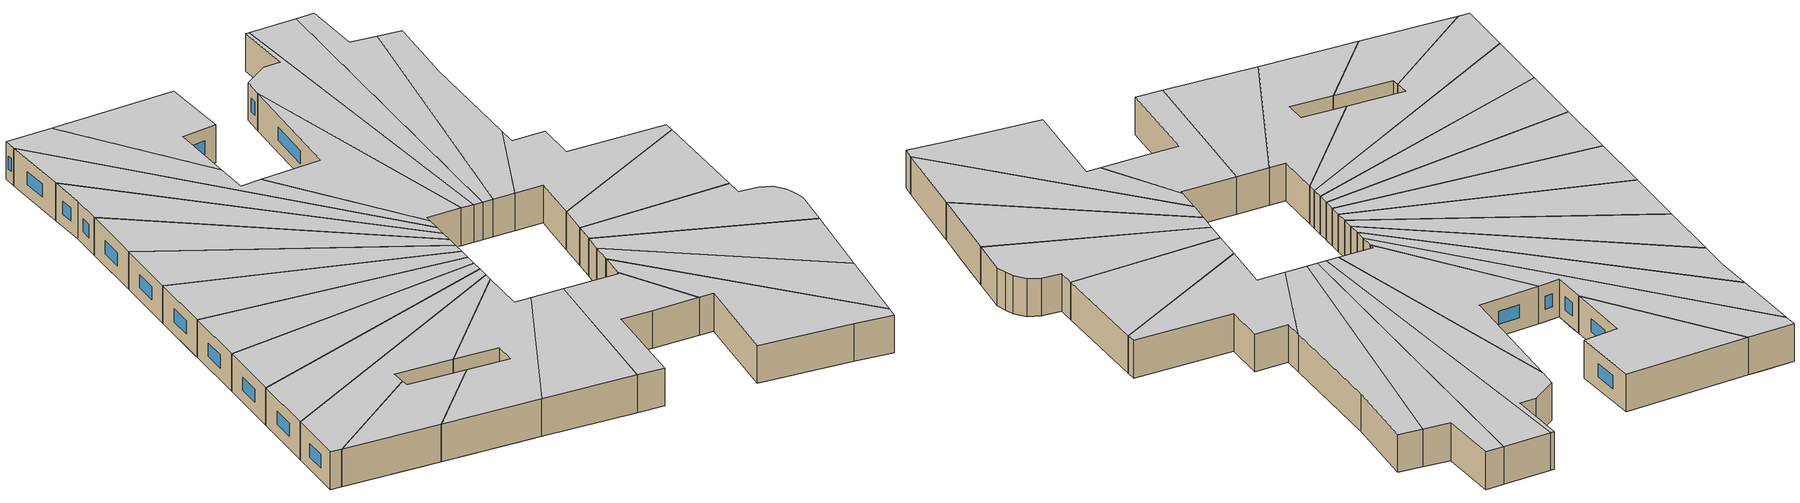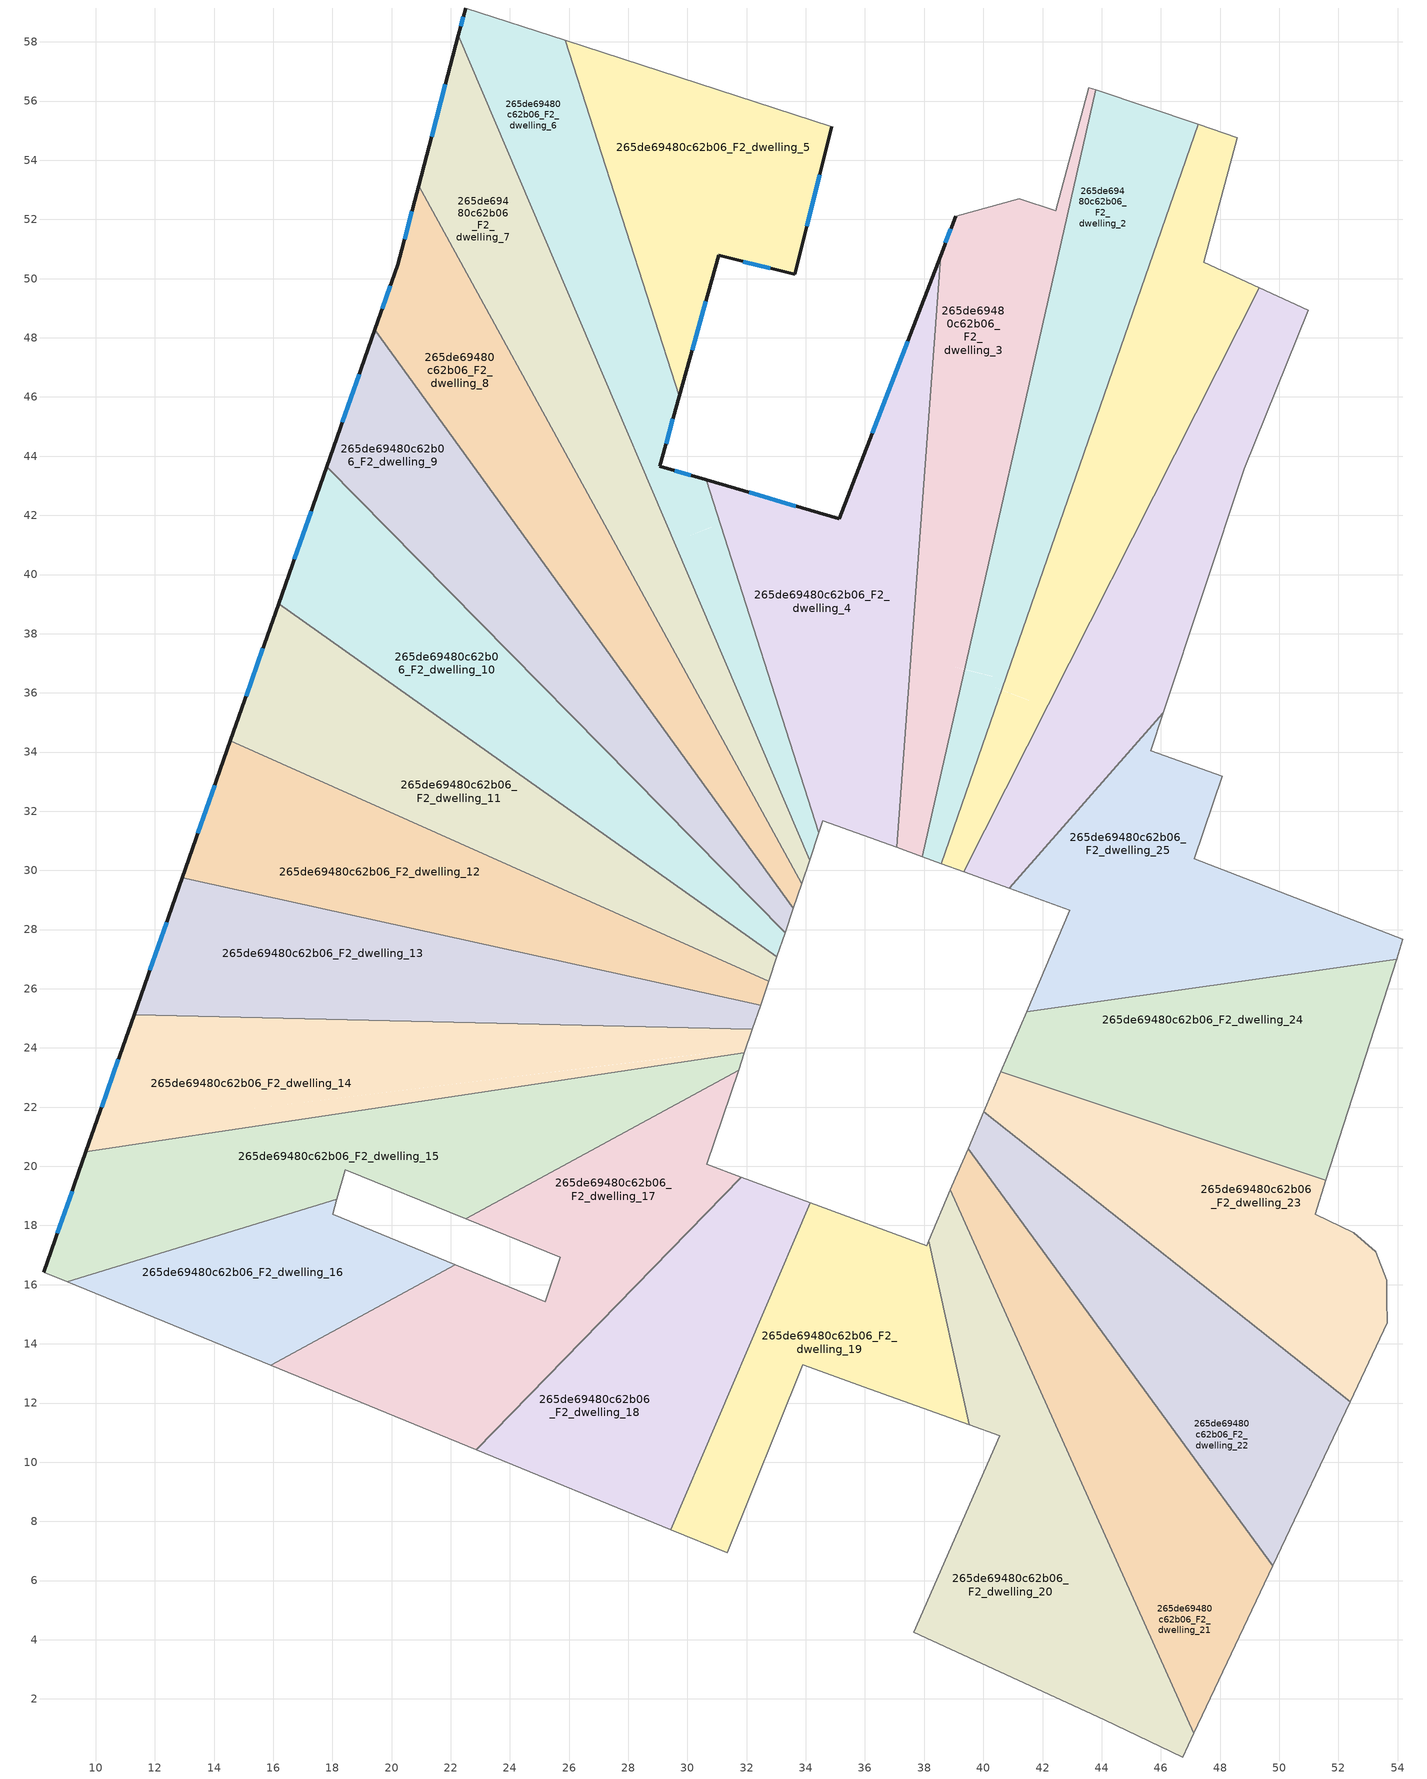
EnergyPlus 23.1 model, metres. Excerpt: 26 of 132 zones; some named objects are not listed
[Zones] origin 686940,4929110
265de69480c62b06_F2_dwelling_0
 floor outside (EU_floor_Construction): 50.97,48.92 48.82,43.58 48.89,43.76 z6
 floor to 265de69480c62b06_F1_dwelling_0 (EU_floor_Construction): 50.97,48.92 48.89,43.76 40.99,31.41 40.27,31.79 49.32,49.68 z6
 floor to 265de69480c62b06_F1_dwelling_26 (EU_floor_Construction): 48.89,43.76 48.82,43.58 46.09,35.33 40.87,29.39 39.34,29.95 40.27,31.79 40.99,31.41 z6
 wall adiabatic (EU_wall_Construction): 39.34,29.95 40.87,29.39 / 46.09,35.33 48.82,43.58 50.97,48.92 49.32,49.68 z6:9
 wall to 265de69480c62b06_F2_dwelling_1 (EU_wall_Construction): 49.32,49.68 39.34,29.95 z6:9
 wall to 265de69480c62b06_F2_dwelling_25 (EU_wall_Construction): 40.87,29.39 46.09,35.33 z6:9
 ceiling to 265de69480c62b06_F3_dwelling_0 (EU_floor_Construction): 46.09,35.33 48.82,43.58 50.97,48.92 49.32,49.68 39.34,29.95 40.87,29.39 z9
265de69480c62b06_F2_dwelling_1
 floor to 265de69480c62b06_F1_dwelling_1 (EU_floor_Construction): 48.58,54.77 47.45,50.55 47.99,50.3 41.56,35.75 40.62,36.1 47.27,55.21 z6
 floor to 265de69480c62b06_F1_dwelling_0 (EU_floor_Construction): 49.32,49.68 40.27,31.79 39.9,31.99 47.99,50.3 z6
 floor to 265de69480c62b06_F1_dwelling_3 (EU_floor_Construction): 41.56,35.74 39.04,30.06 38.58,30.23 40.62,36.1 z6
 floor to 265de69480c62b06_F1_dwelling_26 (EU_floor_Construction): 40.27,31.79 39.34,29.95 39.04,30.06 39.9,31.99 z6
 wall adiabatic (EU_wall_Construction): 49.32,49.68 47.45,50.55 48.58,54.77 47.27,55.21 / 38.58,30.23 39.34,29.95 z6:9
 wall to 265de69480c62b06_F2_dwelling_2 (EU_wall_Construction): 47.27,55.21 38.58,30.23 z6:9
 ceiling to 265de69480c62b06_F3_dwelling_1 (EU_floor_Construction): 39.34,29.95 49.32,49.68 47.45,50.55 48.58,54.77 47.27,55.21 38.58,30.23 z9
265de69480c62b06_F2_dwelling_10
 floor to 265de69480c62b06_F1_dwelling_10 (EU_floor_Construction): 17.8,43.6 33.3,27.89 33.03,27.1 16.23,39.14 z6
 floor to 265de69480c62b06_F1_dwelling_11 (EU_floor_Construction): 33.03,27.1 33.02,27.08 16.18,39.01 16.23,39.14 z6
 floor to 265de69480c62b06_F1_dwelling_9 (EU_floor_Construction): 17.81,43.64 33.3,27.89 17.8,43.6 z6
 wall outside (EU_wall_Construction): 17.81,43.64 16.18,39.01 z6:9
 wall adiabatic (EU_wall_Construction): 33.02,27.08 33.3,27.89 z6:9
 wall to 265de69480c62b06_F2_dwelling_11 (EU_wall_Construction): 16.18,39.01 33.02,27.08 z6:9
 wall to 265de69480c62b06_F2_dwelling_9 (EU_wall_Construction): 33.3,27.89 17.81,43.64 z6:9
 window (EU_Window_Construction): 17.28,42.14 16.71,40.52 z6.98:8.02
 ceiling to 265de69480c62b06_F3_dwelling_10 (EU_floor_Construction): 33.02,27.08 33.3,27.89 17.81,43.64 16.18,39.01 z9
265de69480c62b06_F2_dwelling_11
 floor to 265de69480c62b06_F1_dwelling_11 (EU_floor_Construction): 33.02,27.08 32.76,26.31 14.66,34.68 16.18,39.01 z6
 floor to 265de69480c62b06_F1_dwelling_12 (EU_floor_Construction): 32.76,26.31 32.74,26.26 14.55,34.38 14.66,34.68 z6
 wall outside (EU_wall_Construction): 16.18,39.01 14.55,34.38 z6:9
 wall adiabatic (EU_wall_Construction): 32.74,26.26 33.02,27.08 z6:9
 wall to 265de69480c62b06_F2_dwelling_12 (EU_wall_Construction): 14.55,34.38 32.74,26.26 z6:9
 window (EU_Window_Construction): 15.65,37.5 15.08,35.89 z6.98:8.02
 ceiling to 265de69480c62b06_F3_dwelling_11 (EU_floor_Construction): 32.74,26.26 33.02,27.08 16.18,39.01 14.55,34.38 z9
265de69480c62b06_F2_dwelling_12
 floor to 265de69480c62b06_F1_dwelling_12 (EU_floor_Construction): 32.74,26.26 32.5,25.53 13.09,30.22 14.55,34.38 z6
 floor to 265de69480c62b06_F1_dwelling_13 (EU_floor_Construction): 32.5,25.53 32.47,25.45 12.93,29.75 13.09,30.22 z6
 wall outside (EU_wall_Construction): 14.55,34.38 12.93,29.75 z6:9
 wall adiabatic (EU_wall_Construction): 32.47,25.45 32.74,26.26 z6:9
 wall to 265de69480c62b06_F2_dwelling_13 (EU_wall_Construction): 12.93,29.75 32.47,25.45 z6:9
 window (EU_Window_Construction): 14.02,32.87 13.46,31.25 z6.98:8.02
 ceiling to 265de69480c62b06_F3_dwelling_12 (EU_floor_Construction): 32.47,25.45 32.74,26.26 14.55,34.38 12.93,29.75 z9
265de69480c62b06_F2_dwelling_13
 floor to 265de69480c62b06_F1_dwelling_13 (EU_floor_Construction): 32.47,25.45 32.2,24.64 29.78,24.69 29.77,24.87 11.53,25.76 12.93,29.75 z6
 floor to 265de69480c62b06_F1_dwelling_14 (EU_floor_Construction): 29.77,24.87 29.78,24.69 11.3,25.12 11.53,25.76 z6
 wall outside (EU_wall_Construction): 12.93,29.75 11.3,25.12 z6:9
 wall adiabatic (EU_wall_Construction): 32.2,24.64 32.47,25.45 z6:9
 wall to 265de69480c62b06_F2_dwelling_14 (EU_wall_Construction): 11.3,25.12 32.2,24.64 z6:9
 window (EU_Window_Construction): 12.4,28.24 11.83,26.62 z6.98:8.02
 ceiling to 265de69480c62b06_F3_dwelling_13 (EU_floor_Construction): 32.2,24.64 32.47,25.45 12.93,29.75 11.3,25.12 z9
265de69480c62b06_F2_dwelling_14
 floor to 265de69480c62b06_F1_dwelling_13 (EU_floor_Construction): 32.2,24.64 31.97,23.97 29.81,23.71 29.78,24.69 z6
 floor to 265de69480c62b06_F1_dwelling_15 (EU_floor_Construction): 31.97,23.97 31.92,23.83 9.67,20.49 9.96,21.3 z6
 floor adiabatic (EU_floor_Construction): 29.78,24.69 29.81,23.71 9.96,21.3 9.67,20.49 11.3,25.12 z6
 wall outside (EU_wall_Construction): 11.3,25.12 9.67,20.49 z6:9
 wall adiabatic (EU_wall_Construction): 31.92,23.83 32.2,24.64 z6:9
 wall to 265de69480c62b06_F2_dwelling_15 (EU_wall_Construction): 9.67,20.49 31.92,23.83 z6:9
 window (EU_Window_Construction): 10.77,23.61 10.2,21.99 z6.98:8.02
 ceiling to 265de69480c62b06_F3_dwelling_14 (EU_floor_Construction): 31.92,23.83 32.2,24.64 11.3,25.12 9.67,20.49 z9
265de69480c62b06_F2_dwelling_15
 floor to 265de69480c62b06_F1_dwelling_15 (EU_floor_Construction): 31.92,23.83 31.73,23.25 22.51,18.23 18.44,19.89 18.35,19.56 8.39,16.84 9.67,20.49 z6
 floor to 265de69480c62b06_F1_dwelling_16 (EU_floor_Construction): 18.35,19.56 18.16,18.89 9.03,16.09 8.24,16.42 8.39,16.84 z6
 wall outside (EU_wall_Construction): 9.67,20.49 8.24,16.42 z6:9
 wall adiabatic (EU_wall_Construction): 18.16,18.89 18.44,19.89 22.51,18.23 / 8.24,16.42 9.03,16.09 / 31.73,23.25 31.92,23.83 z6:9
 wall to 265de69480c62b06_F2_dwelling_16 (EU_wall_Construction): 9.03,16.09 18.16,18.89 z6:9
 wall to 265de69480c62b06_F2_dwelling_17 (EU_wall_Construction): 22.51,18.23 31.73,23.25 z6:9
 window (EU_Window_Construction): 9.21,19.16 8.71,17.74 z6.98:8.02
 ceiling to 265de69480c62b06_F3_dwelling_15 (EU_floor_Construction): 31.73,23.25 31.92,23.83 9.67,20.49 8.24,16.42 9.03,16.09 18.16,18.89 18.44,19.89 22.51,18.23 z9
265de69480c62b06_F2_dwelling_16
 floor to 265de69480c62b06_F1_dwelling_16 (EU_floor_Construction): 20.93,17.17 20.98,17.15 21.05,17.12 14.28,13.94 14.15,13.99 9.03,16.09 18.16,18.89 18.01,18.38 z6
 floor to 265de69480c62b06_F1_dwelling_17 (EU_floor_Construction): 22.15,16.67 15.91,13.27 14.28,13.94 21.05,17.12 z6
 wall adiabatic (EU_wall_Construction): 22.16,16.67 18.01,18.38 18.16,18.89 / 9.03,16.09 15.91,13.27 z6:9
 wall to 265de69480c62b06_F2_dwelling_17 (EU_wall_Construction): 15.91,13.27 22.16,16.67 z6:9
 ceiling to 265de69480c62b06_F3_dwelling_16 (EU_floor_Construction): 22.16,16.67 18.01,18.38 18.16,18.89 9.03,16.09 15.91,13.27 z9
265de69480c62b06_F2_dwelling_17
 floor to 265de69480c62b06_F1_dwelling_17 (EU_floor_Construction): 25.38,15.5 25.29,15.22 25.39,15.17 25.65,15.39 25.81,15.33 20.96,11.2 15.91,13.27 22.15,16.67 25.2,15.42 25.25,15.56 z6
 floor to 265de69480c62b06_F1_dwelling_15 (EU_floor_Construction): 31.73,23.25 30.65,20.07 30.94,19.96 31.07,19.91 31.15,19.88 31.03,19.79 25.81,15.33 25.65,15.39 25.39,15.17 25.29,15.22 25.38,15.5 25.25,15.56 25.7,16.93 22.51,18.23 z6
 floor to 265de69480c62b06_F1_dwelling_18 (EU_floor_Construction): 31.82,19.63 22.85,10.42 20.96,11.2 31.03,19.79 31.15,19.88 z6
 wall adiabatic (EU_wall_Construction): 22.51,18.23 25.7,16.93 25.2,15.42 22.16,16.67 / 31.82,19.63 30.65,20.07 31.73,23.25 / 15.91,13.27 22.85,10.42 z6:9
 wall to 265de69480c62b06_F2_dwelling_18 (EU_wall_Construction): 22.85,10.42 31.82,19.63 z6:9
 ceiling to 265de69480c62b06_F3_dwelling_17 (EU_floor_Construction): 25.2,15.42 22.16,16.67 15.91,13.27 22.85,10.42 31.82,19.63 30.65,20.07 31.73,23.25 22.51,18.23 25.7,16.93 z9
265de69480c62b06_F2_dwelling_18
 floor to 265de69480c62b06_F1_dwelling_18 (EU_floor_Construction): 33.4,19.05 27.3,8.59 22.85,10.42 31.82,19.63 z6
 floor to 265de69480c62b06_F1_dwelling_19 (EU_floor_Construction): 34.14,18.77 29.43,7.72 27.3,8.59 33.4,19.05 z6
 wall adiabatic (EU_wall_Construction): 34.15,18.77 31.82,19.63 / 22.85,10.42 29.43,7.72 z6:9
 wall to 265de69480c62b06_F2_dwelling_19 (EU_wall_Construction): 29.43,7.72 34.15,18.77 z6:9
 ceiling to 265de69480c62b06_F3_dwelling_18 (EU_floor_Construction): 29.43,7.72 34.15,18.77 31.82,19.63 22.85,10.42 z9
265de69480c62b06_F2_dwelling_19
 floor to 265de69480c62b06_F1_dwelling_19 (EU_floor_Construction): 37.05,17.7 37.42,12.02 36.17,12.47 33.9,13.3 31.34,6.94 29.43,7.72 34.14,18.77 z6
 floor to 265de69480c62b06_F1_dwelling_21 (EU_floor_Construction): 38.15,17.48 39.52,11.26 37.42,12.02 37.05,17.7 38.08,17.32 z6
 wall adiabatic (EU_wall_Construction): 29.43,7.72 31.34,6.94 33.9,13.3 36.17,12.47 39.52,11.26 / 38.15,17.48 38.08,17.32 34.15,18.77 z6:9
 wall to 265de69480c62b06_F2_dwelling_20 (EU_wall_Construction): 39.52,11.26 38.15,17.48 z6:9
 ceiling to 265de69480c62b06_F3_dwelling_19 (EU_floor_Construction): 39.52,11.26 38.15,17.48 38.08,17.32 34.15,18.77 29.43,7.72 31.34,6.94 33.9,13.3 36.17,12.47 z9
265de69480c62b06_F2_dwelling_2
 floor to 265de69480c62b06_F1_dwelling_2 (EU_floor_Construction): 46.21,55.57 40.32,36.55 39.37,36.79 43.8,56.38 z6
 floor to 265de69480c62b06_F1_dwelling_1 (EU_floor_Construction): 47.27,55.21 40.62,36.1 40.23,36.25 46.21,55.57 z6
 floor to 265de69480c62b06_F1_dwelling_3 (EU_floor_Construction): 40.32,36.55 40.23,36.25 40.62,36.1 38.58,30.23 37.94,30.46 39.37,36.79 z6
 wall adiabatic (EU_wall_Construction): 37.94,30.46 38.58,30.23 / 47.27,55.21 43.81,56.38 z6:9
 wall to 265de69480c62b06_F2_dwelling_3 (EU_wall_Construction): 43.81,56.38 37.94,30.46 z6:9
 ceiling to 265de69480c62b06_F3_dwelling_2 (EU_floor_Construction): 38.58,30.23 47.27,55.21 43.81,56.38 37.94,30.46 z9
265de69480c62b06_F2_dwelling_20
 floor to 265de69480c62b06_F1_dwelling_20 (EU_floor_Construction): 41.82,10.27 45.31,0.72 44.09,1.3 37.65,4.25 40.49,10.75 40.63,10.7 40.75,10.97 41.04,10.87 41.08,10.98 41.13,10.84 41.5,10.71 41.63,10.34 z6
 floor to 265de69480c62b06_F1_dwelling_21 (EU_floor_Construction): 38.88,19.2 47.12,0.84 46.74,0.04 45.31,0.72 41.82,10.27 41.63,10.34 41.5,10.71 41.13,10.84 41.08,10.98 41.04,10.87 40.75,10.97 40.63,10.7 40.49,10.75 40.55,10.89 39.52,11.26 38.15,17.48 z6
 wall adiabatic (EU_wall_Construction): 38.88,19.2 38.15,17.48 / 39.52,11.26 40.55,10.89 37.65,4.25 44.09,1.3 46.74,0.04 47.12,0.84 z6:9
 wall to 265de69480c62b06_F2_dwelling_21 (EU_wall_Construction): 47.12,0.84 38.88,19.2 z6:9
 ceiling to 265de69480c62b06_F3_dwelling_20 (EU_floor_Construction): 46.74,0.04 47.12,0.84 38.88,19.2 38.15,17.48 39.52,11.26 40.55,10.89 37.65,4.25 44.09,1.3 z9
265de69480c62b06_F2_dwelling_21
 floor to 265de69480c62b06_F1_dwelling_21 (EU_floor_Construction): 39.25,20.05 48.65,4.09 47.12,0.84 38.88,19.2 z6
 floor to 265de69480c62b06_F1_dwelling_22 (EU_floor_Construction): 39.48,20.6 49.79,6.51 48.65,4.09 39.25,20.05 z6
 wall adiabatic (EU_wall_Construction): 39.48,20.6 38.94,19.33 38.88,19.2 / 47.12,0.84 49.79,6.51 z6:9
 wall to 265de69480c62b06_F2_dwelling_22 (EU_wall_Construction): 49.79,6.51 39.48,20.6 z6:9
 ceiling to 265de69480c62b06_F3_dwelling_21 (EU_floor_Construction): 47.12,0.84 49.79,6.51 39.48,20.6 38.94,19.33 38.88,19.2 z9
265de69480c62b06_F2_dwelling_22
 floor to 265de69480c62b06_F1_dwelling_22 (EU_floor_Construction): 39.76,21.26 51.17,9.43 49.79,6.51 39.48,20.6 z6
 floor to 265de69480c62b06_F1_dwelling_23 (EU_floor_Construction): 52.4,12.05 51.17,9.43 39.76,21.26 40.01,21.84 z6
 wall adiabatic (EU_wall_Construction): 40.01,21.84 39.48,20.6 / 49.79,6.51 52.4,12.05 z6:9
 wall to 265de69480c62b06_F2_dwelling_23 (EU_wall_Construction): 52.4,12.05 40.01,21.84 z6:9
 ceiling to 265de69480c62b06_F3_dwelling_22 (EU_floor_Construction): 49.79,6.51 52.4,12.05 40.01,21.84 39.48,20.6 z9
265de69480c62b06_F2_dwelling_23
 floor to 265de69480c62b06_F1_dwelling_24 (EU_floor_Construction): 51.58,19.54 51.21,18.38 52.52,17.76 53.27,17.12 53.63,16.15 53.64,15.49 53.65,14.79 40.27,22.44 40.59,23.2 z6
 floor to 265de69480c62b06_F1_dwelling_23 (EU_floor_Construction): 53.65,14.79 53.65,14.71 52.4,12.05 40.01,21.84 40.27,22.44 z6
 wall adiabatic (EU_wall_Construction): 52.4,12.05 53.65,14.71 53.64,15.49 53.63,16.15 53.27,17.12 52.52,17.76 51.21,18.38 51.58,19.54 / 40.59,23.2 40.01,21.84 z6:9
 wall to 265de69480c62b06_F2_dwelling_24 (EU_wall_Construction): 51.58,19.54 40.59,23.2 z6:9
 ceiling to 265de69480c62b06_F3_dwelling_23 (EU_floor_Construction): 52.4,12.05 53.65,14.71 53.64,15.49 53.63,16.15 53.27,17.12 52.52,17.76 51.21,18.38 51.58,19.54 40.59,23.2 40.01,21.84 z9
265de69480c62b06_F2_dwelling_24
 floor to 265de69480c62b06_F1_dwelling_24 (EU_floor_Construction): 52.66,22.91 51.58,19.54 40.59,23.2 40.98,24.09 z6
 floor to 265de69480c62b06_F1_dwelling_25 (EU_floor_Construction): 53.96,27 52.66,22.91 40.98,24.09 41.46,25.23 z6
 wall adiabatic (EU_wall_Construction): 41.46,25.23 40.59,23.2 / 51.58,19.54 53.96,27 z6:9
 wall to 265de69480c62b06_F2_dwelling_25 (EU_wall_Construction): 53.96,27 41.46,25.23 z6:9
 ceiling to 265de69480c62b06_F3_dwelling_24 (EU_floor_Construction): 51.58,19.54 53.96,27 41.46,25.23 40.59,23.2 z9
265de69480c62b06_F2_dwelling_25
 floor to 265de69480c62b06_F1_dwelling_25 (EU_floor_Construction): 54.18,27.68 53.96,27 41.46,25.23 41.99,26.47 49.92,29.31 z6
 floor to 265de69480c62b06_F1_dwelling_26 (EU_floor_Construction): 48.07,33.18 47.13,30.39 49.92,29.31 41.99,26.47 42.92,28.65 40.87,29.39 46.09,35.33 45.66,34.05 z6
 wall adiabatic (EU_wall_Construction): 53.96,27 54.18,27.68 47.13,30.39 48.07,33.18 45.66,34.05 46.09,35.33 / 40.87,29.39 42.92,28.65 41.46,25.23 z6:9
 ceiling to 265de69480c62b06_F3_dwelling_25 (EU_floor_Construction): 53.96,27 54.18,27.68 47.13,30.39 48.07,33.18 45.66,34.05 46.09,35.33 40.87,29.39 42.92,28.65 41.46,25.23 z9
265de69480c62b06_F2_dwelling_3
 floor to 265de69480c62b06_F1_dwelling_3 (EU_floor_Construction): 41.87,52.49 38.93,36.9 39.37,36.79 37.94,30.46 37.07,30.78 38.55,50.77 39.07,52.12 41.22,52.7 z6
 floor to 265de69480c62b06_F1_dwelling_2 (EU_floor_Construction): 43.8,56.38 39.37,36.79 38.93,36.9 41.87,52.49 42.45,52.3 43.57,56.46 z6
 wall outside (EU_wall_Construction): 39.07,52.12 38.55,50.77 z6:9
 wall adiabatic (EU_wall_Construction): 43.81,56.38 43.57,56.46 42.45,52.3 41.22,52.7 39.07,52.12 / 37.06,30.78 37.94,30.46 z6:9
 wall to 265de69480c62b06_F2_dwelling_4 (EU_wall_Construction): 38.55,50.77 37.06,30.78 z6:9
 window (EU_Window_Construction): 38.9,51.68 38.72,51.21 z6.98:8.02
 ceiling to 265de69480c62b06_F3_dwelling_3 (EU_floor_Construction): 37.94,30.46 43.81,56.38 43.57,56.46 42.45,52.3 41.22,52.7 39.07,52.12 38.55,50.77 37.06,30.78 z9
265de69480c62b06_F2_dwelling_4
 floor to 265de69480c62b06_F1_dwelling_4 (EU_floor_Construction): 37.21,47.29 36.77,30.89 34.58,31.69 34.44,31.28 30.63,43.2 35.13,41.89 z6
 floor to 265de69480c62b06_F1_dwelling_3 (EU_floor_Construction): 38.55,50.77 37.07,30.78 36.77,30.89 37.21,47.29 z6
 wall outside (EU_wall_Construction): 38.55,50.77 35.13,41.89 30.63,43.2 z6:9
 wall to 265de69480c62b06_F2_dwelling_6 (EU_wall_Construction): 30.63,43.2 34.44,31.28 z6:9
 wall adiabatic (EU_wall_Construction): 34.44,31.28 34.58,31.69 37.06,30.78 z6:9
 window (EU_Window_Construction): 33.67,42.31 32.09,42.77 / 37.44,47.88 36.24,44.78 z6.98:8.02
 ceiling to 265de69480c62b06_F3_dwelling_4 (EU_floor_Construction): 37.06,30.78 38.55,50.77 35.13,41.89 30.63,43.2 34.44,31.28 34.58,31.69 z9
265de69480c62b06_F2_dwelling_5
 floor to 265de69480c62b06_F1_dwelling_5 (EU_floor_Construction): 34.87,55.13 33.63,50.15 31.05,50.79 29.72,46.03 25.87,58.05 z6
 wall outside (EU_wall_Construction): 29.72,46.03 31.05,50.79 33.63,50.15 34.87,55.13 z6:9
 wall to 265de69480c62b06_F2_dwelling_6 (EU_wall_Construction): 25.87,58.05 29.72,46.03 z6:9
 wall adiabatic (EU_wall_Construction): 34.87,55.13 25.87,58.05 z6:9
 window (EU_Window_Construction): 34.03,51.77 34.47,53.51 / 31.89,50.58 32.79,50.35 / 30.15,47.58 30.62,49.24 z6.98:8.02
 ceiling to 265de69480c62b06_F3_dwelling_5 (EU_floor_Construction): 33.63,50.15 34.87,55.13 25.87,58.05 29.72,46.03 31.05,50.79 z9
265de69480c62b06_F2_dwelling_6
 floor to 265de69480c62b06_F1_dwelling_6 (EU_floor_Construction): 25.19,58.27 29.55,45.39 29.06,43.66 30.25,43.31 30.83,41.61 29.55,41.11 22.26,58.23 22.5,59.15 z6
 floor to 265de69480c62b06_F1_dwelling_4 (EU_floor_Construction): 30.63,43.2 34.44,31.28 34.38,31.1 30.25,43.31 z6
 floor to 265de69480c62b06_F1_dwelling_5 (EU_floor_Construction): 25.87,58.05 29.72,46.03 29.55,45.39 25.19,58.27 z6
 floor to 265de69480c62b06_F1_dwelling_7 (EU_floor_Construction): 30.83,41.6 34.38,31.1 34.13,30.35 29.55,41.11 z6
 wall outside (EU_wall_Construction): 30.63,43.2 29.06,43.66 29.72,46.03 / 22.5,59.15 22.26,58.23 z6:9
 wall adiabatic (EU_wall_Construction): 34.13,30.35 34.44,31.28 / 25.87,58.05 22.5,59.15 z6:9
 wall to 265de69480c62b06_F2_dwelling_7 (EU_wall_Construction): 22.26,58.23 34.13,30.35 z6:9
 window (EU_Window_Construction): 29.28,44.43 29.51,45.26 / 30.12,43.35 29.57,43.51 / 22.42,58.85 22.34,58.53 z6.98:8.02
 ceiling to 265de69480c62b06_F3_dwelling_6 (EU_floor_Construction): 34.13,30.35 34.44,31.28 30.63,43.2 29.06,43.66 29.72,46.03 25.87,58.05 22.5,59.15 22.26,58.23 z9
265de69480c62b06_F2_dwelling_7
 floor to 265de69480c62b06_F1_dwelling_7 (EU_floor_Construction): 22.1,57.62 29.36,41.04 29.55,41.11 34.13,30.35 33.86,29.54 20.92,53.14 z6
 floor to 265de69480c62b06_F1_dwelling_6 (EU_floor_Construction): 22.26,58.23 29.55,41.11 29.36,41.04 22.1,57.62 z6
 wall outside (EU_wall_Construction): 22.26,58.23 20.92,53.14 z6:9
 wall adiabatic (EU_wall_Construction): 33.86,29.54 34.13,30.35 z6:9
 wall to 265de69480c62b06_F2_dwelling_8 (EU_wall_Construction): 20.92,53.14 33.86,29.54 z6:9
 window (EU_Window_Construction): 21.82,56.57 21.35,54.8 z6.98:8.02
 ceiling to 265de69480c62b06_F3_dwelling_7 (EU_floor_Construction): 33.86,29.54 34.13,30.35 22.26,58.23 20.92,53.14 z9
265de69480c62b06_F2_dwelling_8
 floor to 265de69480c62b06_F1_dwelling_8 (EU_floor_Construction): 20.93,52.5 30.98,34.56 29.87,33.84 19.44,48.27 19.84,49.41 z6
 floor to 265de69480c62b06_F1_dwelling_7 (EU_floor_Construction): 20.92,53.14 33.86,29.54 33.83,29.48 20.93,52.5 19.84,49.41 20.21,50.47 z6
 floor to 265de69480c62b06_F1_dwelling_9 (EU_floor_Construction): 30.99,34.55 33.83,29.48 33.58,28.72 29.87,33.84 z6
 wall outside (EU_wall_Construction): 20.92,53.14 20.21,50.47 19.44,48.27 z6:9
 wall adiabatic (EU_wall_Construction): 33.58,28.72 33.86,29.54 z6:9
 wall to 265de69480c62b06_F2_dwelling_9 (EU_wall_Construction): 19.44,48.27 33.58,28.72 z6:9
 window (EU_Window_Construction): 19.96,49.75 19.69,48.99 / 20.69,52.27 20.44,51.34 z6.98:8.02
 ceiling to 265de69480c62b06_F3_dwelling_8 (EU_floor_Construction): 33.58,28.72 33.86,29.54 20.92,53.14 20.21,50.47 19.44,48.27 z9
265de69480c62b06_F2_dwelling_9
 floor to 265de69480c62b06_F1_dwelling_9 (EU_floor_Construction): 19.36,48.06 29.81,33.8 29.87,33.84 33.58,28.72 33.3,27.9 17.81,43.64 z6
 floor to 265de69480c62b06_F1_dwelling_8 (EU_floor_Construction): 19.44,48.27 29.87,33.84 29.81,33.8 19.36,48.06 19.42,48.22 z6
 wall outside (EU_wall_Construction): 19.44,48.27 17.81,43.64 z6:9
 wall adiabatic (EU_wall_Construction): 33.3,27.89 33.58,28.72 z6:9
 window (EU_Window_Construction): 18.91,46.77 18.34,45.15 z6.98:8.02
 ceiling to 265de69480c62b06_F3_dwelling_9 (EU_floor_Construction): 33.3,27.89 33.58,28.72 19.44,48.27 17.81,43.64 z9
[Building]
EU S2 Campaign: North Axis=0; Terrain=City; Solar Distribution=FullExterior
[Site:Location]
Bologna: Latitude=44.5; Longitude=11.25; Time Zone=1; Elevation=37
[SizingPeriod:WeatherFileDays]
AnnualSizingPeriod: Begin Month=1; Begin Day of Month=1; End Month=12; End Day of Month=31; Day of Week for Start Day=Monday; Use Weather File Daylight Saving Period=No; Use Weather File Rain and Snow Indicators=No
[MATERIAL]
EU_InternalMass_Material: Roughness=MediumRough; Thickness=0.1; Conductivity=1; Density=1800; Specific Heat=900; Thermal Absorptance=0.9; Solar Absorptance=0.7; Visible Absorptance=0.7
[MATERIAL:NOMASS] Roughness=MediumRough; Thermal Absorptance=0.9; Solar Absorptance=0.7; Visible Absorptance=0.7
Name | Thermal Resistance
EU_wall_NoMass | 0.905828
EU_floor_NoMass | 0.67114
[WINDOWMATERIAL:SIMPLEGLAZINGSYSTEM]
EU_Window_SimpleGlazing: UFactor=4.52486; Solar Heat Gain Coefficient=0.85; Visible Transmittance=0.85
[CONSTRUCTION]
EU_wall_Construction: EU_wall_NoMass
EU_floor_Construction: EU_floor_NoMass
EU_Window_Construction: EU_Window_SimpleGlazing
EU_InternalMass_Construction: EU_InternalMass_Material
[ZONE] Type=1; Multiplier=1; Ceiling Height=autocalculate; Floor Area=autocalculate; Part of Total Floor Area=Yes
Name | Volume
265de69480c62b06_F2_dwelling_0 | 171.768
265de69480c62b06_F2_dwelling_1; 265de69480c62b06_F2_dwelling_24 | 171.755
265de69480c62b06_F2_dwelling_10 | 171.77
265de69480c62b06_F2_dwelling_11 | 171.737
265de69480c62b06_F2_dwelling_12 | 171.794
265de69480c62b06_F2_dwelling_13 | 171.778
265de69480c62b06_F2_dwelling_14 | 171.708
265de69480c62b06_F2_dwelling_15 | 204.77
265de69480c62b06_F2_dwelling_16 | 105.041
265de69480c62b06_F2_dwelling_17 | 205.449
265de69480c62b06_F2_dwelling_18; 265de69480c62b06_F2_dwelling_23 | 171.771
265de69480c62b06_F2_dwelling_19 | 136.393
265de69480c62b06_F2_dwelling_2 | 171.756
265de69480c62b06_F2_dwelling_20 | 201.092
265de69480c62b06_F2_dwelling_21 | 177.786
265de69480c62b06_F2_dwelling_22 | 171.746
265de69480c62b06_F2_dwelling_25 | 171.738
265de69480c62b06_F2_dwelling_3 | 171.75
265de69480c62b06_F2_dwelling_4 | 196.301
265de69480c62b06_F2_dwelling_5 | 147.185
265de69480c62b06_F2_dwelling_6 | 171.739
265de69480c62b06_F2_dwelling_7 | 171.772
265de69480c62b06_F2_dwelling_8 | 171.694
265de69480c62b06_F2_dwelling_9 | 171.76
[INTERNALMASS] Construction=EU_InternalMass_Construction
Name | Zone or ZoneList | Surface Area
265de69480c62b06_F2_dwelling_0_EU_InternalMass | 265de69480c62b06_F2_dwelling_0 | 57.2562
265de69480c62b06_F2_dwelling_1_EU_InternalMass | 265de69480c62b06_F2_dwelling_1 | 57.2515
265de69480c62b06_F2_dwelling_2_EU_InternalMass | 265de69480c62b06_F2_dwelling_2 | 57.2525
265de69480c62b06_F2_dwelling_3_EU_InternalMass | 265de69480c62b06_F2_dwelling_3 | 57.2503
265de69480c62b06_F2_dwelling_4_EU_InternalMass | 265de69480c62b06_F2_dwelling_4 | 65.433
265de69480c62b06_F2_dwelling_5_EU_InternalMass | 265de69480c62b06_F2_dwelling_5 | 49.062
265de69480c62b06_F2_dwelling_6_EU_InternalMass | 265de69480c62b06_F2_dwelling_6 | 57.2463
265de69480c62b06_F2_dwelling_7_EU_InternalMass | 265de69480c62b06_F2_dwelling_7 | 57.2572
265de69480c62b06_F2_dwelling_8_EU_InternalMass | 265de69480c62b06_F2_dwelling_8 | 57.2311
265de69480c62b06_F2_dwelling_9_EU_InternalMass | 265de69480c62b06_F2_dwelling_9 | 57.2531
265de69480c62b06_F2_dwelling_10_EU_InternalMass | 265de69480c62b06_F2_dwelling_10 | 57.2564
265de69480c62b06_F2_dwelling_11_EU_InternalMass | 265de69480c62b06_F2_dwelling_11 | 57.2456
265de69480c62b06_F2_dwelling_12_EU_InternalMass | 265de69480c62b06_F2_dwelling_12 | 57.2644
265de69480c62b06_F2_dwelling_13_EU_InternalMass | 265de69480c62b06_F2_dwelling_13 | 57.2593
265de69480c62b06_F2_dwelling_14_EU_InternalMass | 265de69480c62b06_F2_dwelling_14 | 57.2363
265de69480c62b06_F2_dwelling_15_EU_InternalMass | 265de69480c62b06_F2_dwelling_15 | 68.2627
265de69480c62b06_F2_dwelling_16_EU_InternalMass | 265de69480c62b06_F2_dwelling_16 | 35.0138
265de69480c62b06_F2_dwelling_17_EU_InternalMass | 265de69480c62b06_F2_dwelling_17 | 68.4798
265de69480c62b06_F2_dwelling_18_EU_InternalMass | 265de69480c62b06_F2_dwelling_18 | 57.2566
265de69480c62b06_F2_dwelling_19_EU_InternalMass | 265de69480c62b06_F2_dwelling_19 | 45.4646
265de69480c62b06_F2_dwelling_20_EU_InternalMass | 265de69480c62b06_F2_dwelling_20 | 67.0299
265de69480c62b06_F2_dwelling_21_EU_InternalMass | 265de69480c62b06_F2_dwelling_21 | 59.2598
265de69480c62b06_F2_dwelling_22_EU_InternalMass | 265de69480c62b06_F2_dwelling_22 | 57.2486
265de69480c62b06_F2_dwelling_23_EU_InternalMass | 265de69480c62b06_F2_dwelling_23 | 57.2567
265de69480c62b06_F2_dwelling_24_EU_InternalMass | 265de69480c62b06_F2_dwelling_24 | 57.2515
265de69480c62b06_F2_dwelling_25_EU_InternalMass | 265de69480c62b06_F2_dwelling_25 | 57.2455
[OTHEREQUIPMENT] Fuel Type=Electricity; Design Level Calculation Method=Watts/Area; Power per Zone Floor Area=1; Fraction Latent=0; Fraction Radiant=0; Fraction Lost=0; Carbon Dioxide Generation Rate=0; EndUse Subcategory=EU_Step8_InternalGains
Name | Zone or ZoneList or Space or SpaceList | Schedule
EU_Step8_InternalGain_265de69480c62b06_F2_dwelling_0_f000 | 265de69480c62b06_F2_dwelling_0 | EU_Step8_GainSchedule_265de69480c62b06_F2_dwelling_0_f000
EU_Step8_InternalGain_265de69480c62b06_F2_dwelling_1_f000 | 265de69480c62b06_F2_dwelling_1 | EU_Step8_GainSchedule_265de69480c62b06_F2_dwelling_1_f000
EU_Step8_InternalGain_265de69480c62b06_F2_dwelling_2_f000 | 265de69480c62b06_F2_dwelling_2 | EU_Step8_GainSchedule_265de69480c62b06_F2_dwelling_2_f000
EU_Step8_InternalGain_265de69480c62b06_F2_dwelling_3_f000 | 265de69480c62b06_F2_dwelling_3 | EU_Step8_GainSchedule_265de69480c62b06_F2_dwelling_3_f000
EU_Step8_InternalGain_265de69480c62b06_F2_dwelling_4_f000 | 265de69480c62b06_F2_dwelling_4 | EU_Step8_GainSchedule_265de69480c62b06_F2_dwelling_4_f000
EU_Step8_InternalGain_265de69480c62b06_F2_dwelling_5_f000 | 265de69480c62b06_F2_dwelling_5 | EU_Step8_GainSchedule_265de69480c62b06_F2_dwelling_5_f000
EU_Step8_InternalGain_265de69480c62b06_F2_dwelling_6_f000 | 265de69480c62b06_F2_dwelling_6 | EU_Step8_GainSchedule_265de69480c62b06_F2_dwelling_6_f000
EU_Step8_InternalGain_265de69480c62b06_F2_dwelling_7_f000 | 265de69480c62b06_F2_dwelling_7 | EU_Step8_GainSchedule_265de69480c62b06_F2_dwelling_7_f000
EU_Step8_InternalGain_265de69480c62b06_F2_dwelling_8_f000 | 265de69480c62b06_F2_dwelling_8 | EU_Step8_GainSchedule_265de69480c62b06_F2_dwelling_8_f000
EU_Step8_InternalGain_265de69480c62b06_F2_dwelling_9_f000 | 265de69480c62b06_F2_dwelling_9 | EU_Step8_GainSchedule_265de69480c62b06_F2_dwelling_9_f000
EU_Step8_InternalGain_265de69480c62b06_F2_dwelling_10_f000 | 265de69480c62b06_F2_dwelling_10 | EU_Step8_GainSchedule_265de69480c62b06_F2_dwelling_10_f000
EU_Step8_InternalGain_265de69480c62b06_F2_dwelling_11_f000 | 265de69480c62b06_F2_dwelling_11 | EU_Step8_GainSchedule_265de69480c62b06_F2_dwelling_11_f000
EU_Step8_InternalGain_265de69480c62b06_F2_dwelling_12_f000 | 265de69480c62b06_F2_dwelling_12 | EU_Step8_GainSchedule_265de69480c62b06_F2_dwelling_12_f000
EU_Step8_InternalGain_265de69480c62b06_F2_dwelling_13_f000 | 265de69480c62b06_F2_dwelling_13 | EU_Step8_GainSchedule_265de69480c62b06_F2_dwelling_13_f000
EU_Step8_InternalGain_265de69480c62b06_F2_dwelling_14_f000 | 265de69480c62b06_F2_dwelling_14 | EU_Step8_GainSchedule_265de69480c62b06_F2_dwelling_14_f000
EU_Step8_InternalGain_265de69480c62b06_F2_dwelling_15_f000 | 265de69480c62b06_F2_dwelling_15 | EU_Step8_GainSchedule_265de69480c62b06_F2_dwelling_15_f000
EU_Step8_InternalGain_265de69480c62b06_F2_dwelling_16_f000 | 265de69480c62b06_F2_dwelling_16 | EU_Step8_GainSchedule_265de69480c62b06_F2_dwelling_16_f000
EU_Step8_InternalGain_265de69480c62b06_F2_dwelling_17_f000 | 265de69480c62b06_F2_dwelling_17 | EU_Step8_GainSchedule_265de69480c62b06_F2_dwelling_17_f000
EU_Step8_InternalGain_265de69480c62b06_F2_dwelling_18_f000 | 265de69480c62b06_F2_dwelling_18 | EU_Step8_GainSchedule_265de69480c62b06_F2_dwelling_18_f000
EU_Step8_InternalGain_265de69480c62b06_F2_dwelling_19_f000 | 265de69480c62b06_F2_dwelling_19 | EU_Step8_GainSchedule_265de69480c62b06_F2_dwelling_19_f000
EU_Step8_InternalGain_265de69480c62b06_F2_dwelling_20_f000 | 265de69480c62b06_F2_dwelling_20 | EU_Step8_GainSchedule_265de69480c62b06_F2_dwelling_20_f000
EU_Step8_InternalGain_265de69480c62b06_F2_dwelling_21_f000 | 265de69480c62b06_F2_dwelling_21 | EU_Step8_GainSchedule_265de69480c62b06_F2_dwelling_21_f000
EU_Step8_InternalGain_265de69480c62b06_F2_dwelling_22_f000 | 265de69480c62b06_F2_dwelling_22 | EU_Step8_GainSchedule_265de69480c62b06_F2_dwelling_22_f000
EU_Step8_InternalGain_265de69480c62b06_F2_dwelling_23_f000 | 265de69480c62b06_F2_dwelling_23 | EU_Step8_GainSchedule_265de69480c62b06_F2_dwelling_23_f000
EU_Step8_InternalGain_265de69480c62b06_F2_dwelling_24_f000 | 265de69480c62b06_F2_dwelling_24 | EU_Step8_GainSchedule_265de69480c62b06_F2_dwelling_24_f000
EU_Step8_InternalGain_265de69480c62b06_F2_dwelling_25_f000 | 265de69480c62b06_F2_dwelling_25 | EU_Step8_GainSchedule_265de69480c62b06_F2_dwelling_25_f000
[ZONEVENTILATION:DESIGNFLOWRATE] Schedule=EU_AlwaysOn; Design Flow Rate Calculation Method=AirChanges/Hour; Air Changes per Hour=0.73129; Ventilation Type=Natural; Fan Pressure Rise=0; Fan Total Efficiency=1; Constant Term Coefficient=1; Temperature Term Coefficient=0; Velocity Term Coefficient=0; Velocity Squared Term Coefficient=0; Minimum Indoor Temperature=-100; Maximum Indoor Temperature=100; Delta Temperature=-100; Minimum Outdoor Temperature=-100; Maximum Outdoor Temperature=100; Maximum Wind Speed=40
Name | Zone or ZoneList or Space or SpaceList
EU_ConstantAir_265de69480c62b06_F2_dwelling_0 | 265de69480c62b06_F2_dwelling_0
EU_ConstantAir_265de69480c62b06_F2_dwelling_1 | 265de69480c62b06_F2_dwelling_1
EU_ConstantAir_265de69480c62b06_F2_dwelling_2 | 265de69480c62b06_F2_dwelling_2
EU_ConstantAir_265de69480c62b06_F2_dwelling_3 | 265de69480c62b06_F2_dwelling_3
EU_ConstantAir_265de69480c62b06_F2_dwelling_4 | 265de69480c62b06_F2_dwelling_4
EU_ConstantAir_265de69480c62b06_F2_dwelling_5 | 265de69480c62b06_F2_dwelling_5
EU_ConstantAir_265de69480c62b06_F2_dwelling_6 | 265de69480c62b06_F2_dwelling_6
EU_ConstantAir_265de69480c62b06_F2_dwelling_7 | 265de69480c62b06_F2_dwelling_7
EU_ConstantAir_265de69480c62b06_F2_dwelling_8 | 265de69480c62b06_F2_dwelling_8
EU_ConstantAir_265de69480c62b06_F2_dwelling_9 | 265de69480c62b06_F2_dwelling_9
EU_ConstantAir_265de69480c62b06_F2_dwelling_10 | 265de69480c62b06_F2_dwelling_10
EU_ConstantAir_265de69480c62b06_F2_dwelling_11 | 265de69480c62b06_F2_dwelling_11
EU_ConstantAir_265de69480c62b06_F2_dwelling_12 | 265de69480c62b06_F2_dwelling_12
EU_ConstantAir_265de69480c62b06_F2_dwelling_13 | 265de69480c62b06_F2_dwelling_13
EU_ConstantAir_265de69480c62b06_F2_dwelling_14 | 265de69480c62b06_F2_dwelling_14
EU_ConstantAir_265de69480c62b06_F2_dwelling_15 | 265de69480c62b06_F2_dwelling_15
EU_ConstantAir_265de69480c62b06_F2_dwelling_16 | 265de69480c62b06_F2_dwelling_16
EU_ConstantAir_265de69480c62b06_F2_dwelling_17 | 265de69480c62b06_F2_dwelling_17
EU_ConstantAir_265de69480c62b06_F2_dwelling_18 | 265de69480c62b06_F2_dwelling_18
EU_ConstantAir_265de69480c62b06_F2_dwelling_19 | 265de69480c62b06_F2_dwelling_19
EU_ConstantAir_265de69480c62b06_F2_dwelling_20 | 265de69480c62b06_F2_dwelling_20
EU_ConstantAir_265de69480c62b06_F2_dwelling_21 | 265de69480c62b06_F2_dwelling_21
EU_ConstantAir_265de69480c62b06_F2_dwelling_22 | 265de69480c62b06_F2_dwelling_22
EU_ConstantAir_265de69480c62b06_F2_dwelling_23 | 265de69480c62b06_F2_dwelling_23
EU_ConstantAir_265de69480c62b06_F2_dwelling_24 | 265de69480c62b06_F2_dwelling_24
EU_ConstantAir_265de69480c62b06_F2_dwelling_25 | 265de69480c62b06_F2_dwelling_25
[HVACTEMPLATE:ZONE:IDEALLOADSAIRSYSTEM] System Availability Schedule=EU_AlwaysOn; Maximum Heating Supply Air Temperature=50; Minimum Cooling Supply Air Temperature=13; Maximum Heating Supply Air Humidity Ratio=0.0156; Minimum Cooling Supply Air Humidity Ratio=0.0077; Heating Limit=NoLimit; Cooling Limit=NoLimit; Heating Availability Schedule=EU_AlwaysOn; Cooling Availability Schedule=EU_CoolingOff; Dehumidification Control Type=ConstantSensibleHeatRatio; Cooling Sensible Heat Ratio=0.7; Dehumidification Setpoint=60; Humidification Control Type=None; Humidification Setpoint=30; Outdoor Air Method=None; Outdoor Air Flow Rate per Person=0.00944; Outdoor Air Flow Rate per Zone Floor Area=0; Outdoor Air Flow Rate per Zone=0; Demand Controlled Ventilation Type=None; Outdoor Air Economizer Type=NoEconomizer; Heat Recovery Type=None; Sensible Heat Recovery Effectiveness=0.7; Latent Heat Recovery Effectiveness=0.65
Name | Template Thermostat
265de69480c62b06_F2_dwelling_0 | EU_HeatOnly_265de69480c62b06_F2_dwelling_0
265de69480c62b06_F2_dwelling_1 | EU_HeatOnly_265de69480c62b06_F2_dwelling_1
265de69480c62b06_F2_dwelling_2 | EU_HeatOnly_265de69480c62b06_F2_dwelling_2
265de69480c62b06_F2_dwelling_3 | EU_HeatOnly_265de69480c62b06_F2_dwelling_3
265de69480c62b06_F2_dwelling_4 | EU_HeatOnly_265de69480c62b06_F2_dwelling_4
265de69480c62b06_F2_dwelling_5 | EU_HeatOnly_265de69480c62b06_F2_dwelling_5
265de69480c62b06_F2_dwelling_6 | EU_HeatOnly_265de69480c62b06_F2_dwelling_6
265de69480c62b06_F2_dwelling_7 | EU_HeatOnly_265de69480c62b06_F2_dwelling_7
265de69480c62b06_F2_dwelling_8 | EU_HeatOnly_265de69480c62b06_F2_dwelling_8
265de69480c62b06_F2_dwelling_9 | EU_HeatOnly_265de69480c62b06_F2_dwelling_9
265de69480c62b06_F2_dwelling_10 | EU_HeatOnly_265de69480c62b06_F2_dwelling_10
265de69480c62b06_F2_dwelling_11 | EU_HeatOnly_265de69480c62b06_F2_dwelling_11
265de69480c62b06_F2_dwelling_12 | EU_HeatOnly_265de69480c62b06_F2_dwelling_12
265de69480c62b06_F2_dwelling_13 | EU_HeatOnly_265de69480c62b06_F2_dwelling_13
265de69480c62b06_F2_dwelling_14 | EU_HeatOnly_265de69480c62b06_F2_dwelling_14
265de69480c62b06_F2_dwelling_15 | EU_HeatOnly_265de69480c62b06_F2_dwelling_15
265de69480c62b06_F2_dwelling_16 | EU_HeatOnly_265de69480c62b06_F2_dwelling_16
265de69480c62b06_F2_dwelling_17 | EU_HeatOnly_265de69480c62b06_F2_dwelling_17
265de69480c62b06_F2_dwelling_18 | EU_HeatOnly_265de69480c62b06_F2_dwelling_18
265de69480c62b06_F2_dwelling_19 | EU_HeatOnly_265de69480c62b06_F2_dwelling_19
265de69480c62b06_F2_dwelling_20 | EU_HeatOnly_265de69480c62b06_F2_dwelling_20
265de69480c62b06_F2_dwelling_21 | EU_HeatOnly_265de69480c62b06_F2_dwelling_21
265de69480c62b06_F2_dwelling_22 | EU_HeatOnly_265de69480c62b06_F2_dwelling_22
265de69480c62b06_F2_dwelling_23 | EU_HeatOnly_265de69480c62b06_F2_dwelling_23
265de69480c62b06_F2_dwelling_24 | EU_HeatOnly_265de69480c62b06_F2_dwelling_24
265de69480c62b06_F2_dwelling_25 | EU_HeatOnly_265de69480c62b06_F2_dwelling_25
[SIZING:ZONE] Zone Cooling Design Supply Air Temperature Input Method=SupplyAirTemperature; Zone Cooling Design Supply Air Temperature=13; Zone Heating Design Supply Air Temperature Input Method=SupplyAirTemperature; Zone Heating Design Supply Air Temperature=50; Zone Cooling Design Supply Air Humidity Ratio=0.008; Zone Heating Design Supply Air Humidity Ratio=0.008; Cooling Design Air Flow Method=DesignDay; Cooling Design Air Flow Rate=0; Cooling Minimum Air Flow per Zone Floor Area=0.000762; Cooling Minimum Air Flow=0; Cooling Minimum Air Flow Fraction=0.2; Heating Design Air Flow Method=DesignDay; Heating Design Air Flow Rate=0; Heating Maximum Air Flow per Zone Floor Area=0.002032; Heating Maximum Air Flow=0.141576; Heating Maximum Air Flow Fraction=0.3; Account for Dedicated Outdoor Air System=No; Dedicated Outdoor Air System Control Strategy=NeutralSupplyAir; Dedicated Outdoor Air Low Setpoint Temperature for Design=autosize; Dedicated Outdoor Air High Setpoint Temperature for Design=autosize; Zone Load Sizing Method=Sensible Load Only No Latent Load; Zone Latent Cooling Design Supply Air Humidity Ratio Input Method=HumidityRatioDifference; Zone Cooling Design Supply Air Humidity Ratio Difference=0.005; Zone Latent Heating Design Supply Air Humidity Ratio Input Method=HumidityRatioDifference; Zone Humidification Design Supply Air Humidity Ratio Difference=0.005
265de69480c62b06_F2_dwelling_0; 265de69480c62b06_F2_dwelling_1; 265de69480c62b06_F2_dwelling_2; 265de69480c62b06_F2_dwelling_3; 265de69480c62b06_F2_dwelling_4; 265de69480c62b06_F2_dwelling_5; 265de69480c62b06_F2_dwelling_6; 265de69480c62b06_F2_dwelling_7; 265de69480c62b06_F2_dwelling_8; 265de69480c62b06_F2_dwelling_9; 265de69480c62b06_F2_dwelling_10; 265de69480c62b06_F2_dwelling_11; 265de69480c62b06_F2_dwelling_12; 265de69480c62b06_F2_dwelling_13; 265de69480c62b06_F2_dwelling_14; 265de69480c62b06_F2_dwelling_15; 265de69480c62b06_F2_dwelling_16; 265de69480c62b06_F2_dwelling_17; 265de69480c62b06_F2_dwelling_18; 265de69480c62b06_F2_dwelling_19; 265de69480c62b06_F2_dwelling_20; 265de69480c62b06_F2_dwelling_21; 265de69480c62b06_F2_dwelling_22; 265de69480c62b06_F2_dwelling_23; 265de69480c62b06_F2_dwelling_24; 265de69480c62b06_F2_dwelling_25
[SCHEDULE:CONSTANT]
Name | Hourly Value
EU_AlwaysOn | 1
EU_CoolingOff | 0
[SCHEDULE:FILE] Column Number=1; Rows to Skip at Top=0; Number of Hours of Data=8760; Column Separator=Comma; Interpolate to Timestep=No; Minutes per Item=60; Adjust Schedule for Daylight Savings=Yes
Name | File
EU_Step8_GainSchedule_265de69480c62b06_F2_dwelling_0_f000 | ../../schedules/265de69480c62b06/265de69480c62b06_F2_dwelling_0_f000_gain.csv
EU_Step8_GainSchedule_265de69480c62b06_F2_dwelling_1_f000 | ../../schedules/265de69480c62b06/265de69480c62b06_F2_dwelling_1_f000_gain.csv
EU_Step8_GainSchedule_265de69480c62b06_F2_dwelling_2_f000 | ../../schedules/265de69480c62b06/265de69480c62b06_F2_dwelling_2_f000_gain.csv
EU_Step8_GainSchedule_265de69480c62b06_F2_dwelling_3_f000 | ../../schedules/265de69480c62b06/265de69480c62b06_F2_dwelling_3_f000_gain.csv
EU_Step8_GainSchedule_265de69480c62b06_F2_dwelling_4_f000 | ../../schedules/265de69480c62b06/265de69480c62b06_F2_dwelling_4_f000_gain.csv
EU_Step8_GainSchedule_265de69480c62b06_F2_dwelling_5_f000 | ../../schedules/265de69480c62b06/265de69480c62b06_F2_dwelling_5_f000_gain.csv
EU_Step8_GainSchedule_265de69480c62b06_F2_dwelling_6_f000 | ../../schedules/265de69480c62b06/265de69480c62b06_F2_dwelling_6_f000_gain.csv
EU_Step8_GainSchedule_265de69480c62b06_F2_dwelling_7_f000 | ../../schedules/265de69480c62b06/265de69480c62b06_F2_dwelling_7_f000_gain.csv
EU_Step8_GainSchedule_265de69480c62b06_F2_dwelling_8_f000 | ../../schedules/265de69480c62b06/265de69480c62b06_F2_dwelling_8_f000_gain.csv
EU_Step8_GainSchedule_265de69480c62b06_F2_dwelling_9_f000 | ../../schedules/265de69480c62b06/265de69480c62b06_F2_dwelling_9_f000_gain.csv
EU_Step8_GainSchedule_265de69480c62b06_F2_dwelling_10_f000 | ../../schedules/265de69480c62b06/265de69480c62b06_F2_dwelling_10_f000_gain.csv
EU_Step8_GainSchedule_265de69480c62b06_F2_dwelling_11_f000 | ../../schedules/265de69480c62b06/265de69480c62b06_F2_dwelling_11_f000_gain.csv
EU_Step8_GainSchedule_265de69480c62b06_F2_dwelling_12_f000 | ../../schedules/265de69480c62b06/265de69480c62b06_F2_dwelling_12_f000_gain.csv
EU_Step8_GainSchedule_265de69480c62b06_F2_dwelling_13_f000 | ../../schedules/265de69480c62b06/265de69480c62b06_F2_dwelling_13_f000_gain.csv
EU_Step8_GainSchedule_265de69480c62b06_F2_dwelling_14_f000 | ../../schedules/265de69480c62b06/265de69480c62b06_F2_dwelling_14_f000_gain.csv
EU_Step8_GainSchedule_265de69480c62b06_F2_dwelling_15_f000 | ../../schedules/265de69480c62b06/265de69480c62b06_F2_dwelling_15_f000_gain.csv
EU_Step8_GainSchedule_265de69480c62b06_F2_dwelling_16_f000 | ../../schedules/265de69480c62b06/265de69480c62b06_F2_dwelling_16_f000_gain.csv
EU_Step8_GainSchedule_265de69480c62b06_F2_dwelling_17_f000 | ../../schedules/265de69480c62b06/265de69480c62b06_F2_dwelling_17_f000_gain.csv
EU_Step8_GainSchedule_265de69480c62b06_F2_dwelling_18_f000 | ../../schedules/265de69480c62b06/265de69480c62b06_F2_dwelling_18_f000_gain.csv
EU_Step8_GainSchedule_265de69480c62b06_F2_dwelling_19_f000 | ../../schedules/265de69480c62b06/265de69480c62b06_F2_dwelling_19_f000_gain.csv
EU_Step8_GainSchedule_265de69480c62b06_F2_dwelling_20_f000 | ../../schedules/265de69480c62b06/265de69480c62b06_F2_dwelling_20_f000_gain.csv
EU_Step8_GainSchedule_265de69480c62b06_F2_dwelling_21_f000 | ../../schedules/265de69480c62b06/265de69480c62b06_F2_dwelling_21_f000_gain.csv
EU_Step8_GainSchedule_265de69480c62b06_F2_dwelling_22_f000 | ../../schedules/265de69480c62b06/265de69480c62b06_F2_dwelling_22_f000_gain.csv
EU_Step8_GainSchedule_265de69480c62b06_F2_dwelling_23_f000 | ../../schedules/265de69480c62b06/265de69480c62b06_F2_dwelling_23_f000_gain.csv
EU_Step8_GainSchedule_265de69480c62b06_F2_dwelling_24_f000 | ../../schedules/265de69480c62b06/265de69480c62b06_F2_dwelling_24_f000_gain.csv
EU_Step8_GainSchedule_265de69480c62b06_F2_dwelling_25_f000 | ../../schedules/265de69480c62b06/265de69480c62b06_F2_dwelling_25_f000_gain.csv
